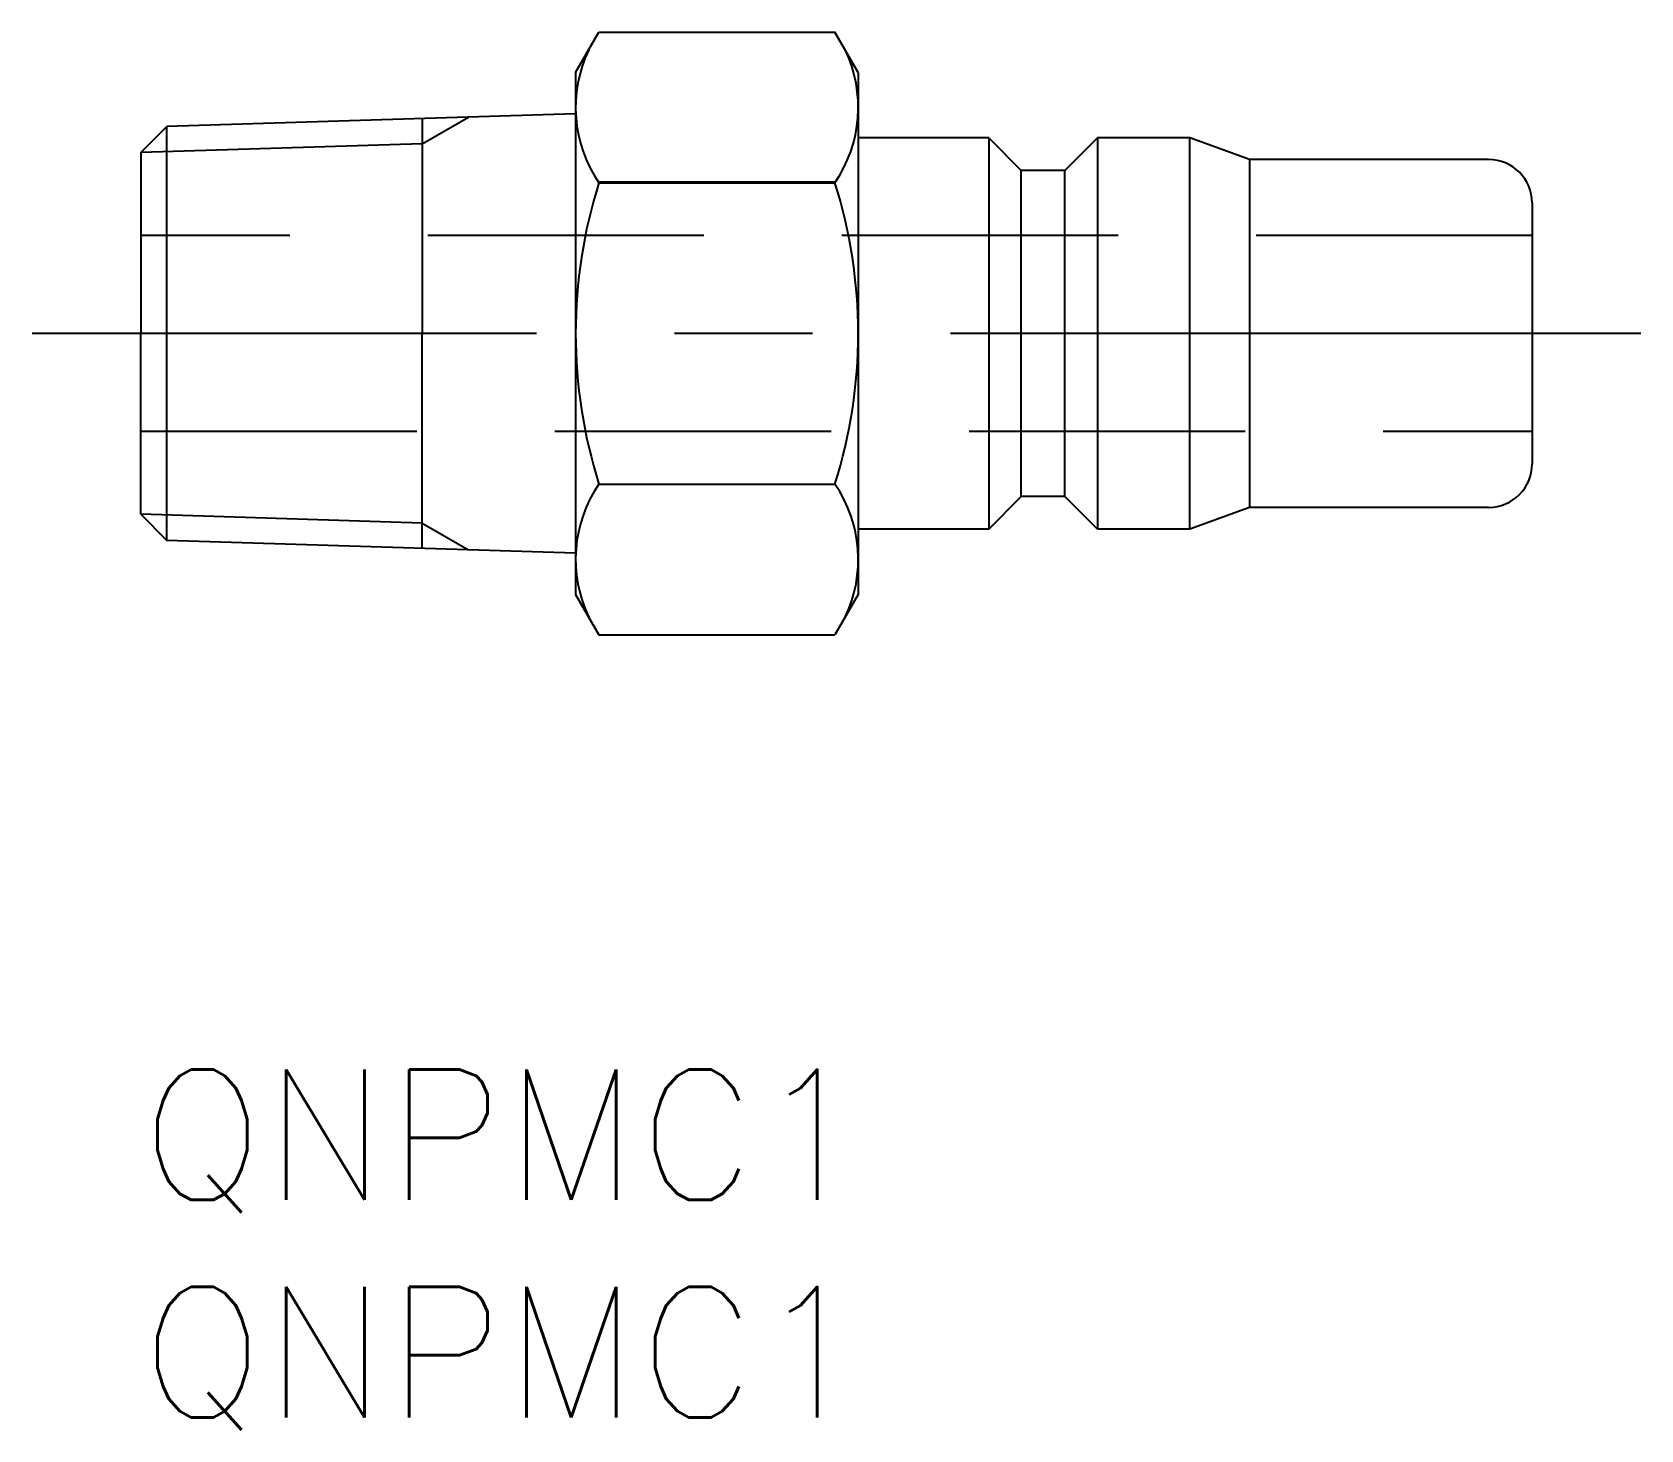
# Model space of a CAD drawing. Extents: x -2.5 to 34.5, y -8.3 to 23.9.
import ezdxf

# ---------------------------------------------------------------- set-up
doc = ezdxf.new("R2010")
doc.units = 0
doc.header["$LTSCALE"] = 0.5
doc.linetypes.add('CENTER', pattern=[50.8, 31.75, -6.35, 6.35, -6.35])
doc.linetypes.add('DASHED', pattern=[19.05, 12.7, -6.35])
for name, color, linetype in [('MSM_CENTER', 1, 'CENTER'), ('MSM_CONTINUOUS', 7, 'CONTINUOUS'), ('MSM_DASHED', 4, 'DASHED'), ('MSM_NARROW', 5, 'CONTINUOUS'), ('MSM_PART_NUMBER', 7, 'CONTINUOUS')]:
    doc.layers.add(name, color=color, linetype=linetype)
doc.styles.get("Standard").update_dxf_attribs({"font": 'txt.shx', "height": 3, "bigfont": 'bigfont.shx'})

msp = doc.modelspace()

# ---------------------------------------------------------------- linework, layer by layer
at = {"layer": 'MSM_CENTER'}
msp.add_line((34.5, 16.928), (-2.5, 16.928), dxfattribs=at)
at = {"layer": 'MSM_CONTINUOUS'}
for p, q in [((10, 22.928), (10.536, 23.856)), ((10.536, 23.856), (15.964, 23.856)), ((16.5, 22.928), (15.964, 23.856)), ((10, 22.928), (10, 10.928)), ((16.5, 22.928), (16.5, 10.928)), ((10, 21.981), (0.6, 21.687)), ((0, 21.087), (0.6, 21.687)), ((0.6, 12.17), (0.6, 21.687)), ((19.5, 21.428), (16.5, 21.428)), ((19.5, 21.428), (19.5, 12.428)), ((19.5, 21.428), (20.25, 20.678)), ((22, 21.428), (21.25, 20.678)), ((22, 21.428), (22, 12.428)), ((24.126, 21.428), (22, 21.428)), ((24.126, 12.428), (24.126, 21.428)), ((25.5, 20.928), (24.126, 21.428)), ((0, 21.087), (0, 16.928)), ((25.5, 20.928), (25.5, 12.928)), ((31, 20.928), (25.5, 20.928)), ((10.536, 20.412), (15.964, 20.412)), ((10.536, 20.392), (15.964, 20.392)), ((20.25, 13.178), (20.25, 20.678)), ((21.25, 20.678), (20.25, 20.678)), ((21.25, 13.178), (21.25, 20.678)), ((32, 19.928), (32, 13.928)), ((0, 12.769), (0, 16.928)), ((10.536, 13.464), (15.964, 13.464)), ((19.5, 12.428), (20.25, 13.178)), ((21.25, 13.178), (20.25, 13.178)), ((22, 12.428), (21.25, 13.178)), ((0, 12.769), (0.6, 12.17)), ((25.5, 12.928), (24.126, 12.428)), ((31, 12.928), (25.5, 12.928)), ((19.5, 12.428), (16.5, 12.428)), ((24.126, 12.428), (22, 12.428)), ((10, 11.876), (0.6, 12.17)), ((10, 10.928), (10.536, 10)), ((16.5, 10.928), (15.964, 10)), ((10.536, 10), (15.964, 10))]:
    msp.add_line(p, q, dxfattribs=at)
for centre, radius, start, end in [((13.067, 22.124), 3.067, 154.3842, 214.3842), ((13.433, 22.124), 3.067, 325.6158, 25.6158), ((31, 19.928), 1, 0, 90), ((21.464, 16.928), 11.464, 162.412, 197.588), ((5.036, 16.928), 11.464, 342.412, 17.588), ((31, 13.928), 1, 270, 0), ((13.067, 11.732), 3.067, 145.6158, 205.6158), ((13.433, 11.732), 3.067, 334.3842, 34.3842)]:
    msp.add_arc(centre, radius, start, end, dxfattribs=at)
at = {"layer": 'MSM_DASHED'}
for p, q in [((6.47, 21.87), (6.47, 16.928)), ((32, 19.178), (0, 19.178)), ((6.47, 11.986), (6.47, 16.928)), ((0, 14.678), (32, 14.678))]:
    msp.add_line(p, q, dxfattribs=at)
at = {"layer": 'MSM_NARROW'}
for p, q in [((6.47, 21.289), (7.534, 21.904)), ((6.47, 21.289), (0, 21.087)), ((6.47, 12.567), (0, 12.769)), ((6.47, 12.567), (7.534, 11.953))]:
    msp.add_line(p, q, dxfattribs=at)

# ---------------------------------------------------------------- texts
at = {"layer": 'MSM_PART_NUMBER'}
for p in [(0, -3), (0, -8)]:
    msp.add_text('QNPMC1', height=3, dxfattribs=at).set_placement(p)

doc.saveas('drawing.dxf')
